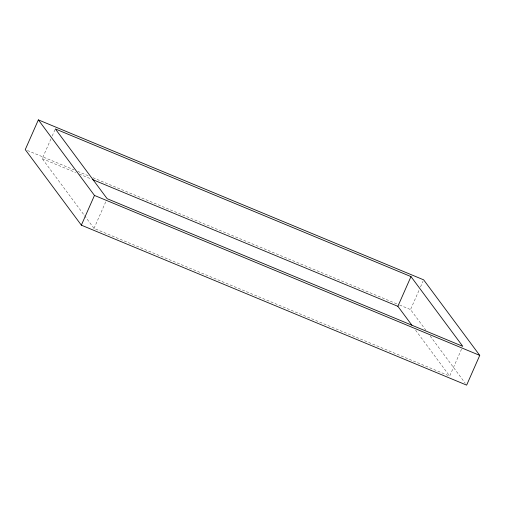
<?xml version="1.0" encoding="UTF-8"?>
<svg xmlns="http://www.w3.org/2000/svg" width="505" height="505" viewBox="0 0 505 505"><rect width="100%" height="100%" fill="white"/><g stroke="black" fill="none" stroke-linecap="round" stroke-linejoin="round"><path stroke-width="0.38" stroke-dasharray="2.52 1.89" d="M461.526 349.17L449.665 376.067L94.018 228.405L42.224 158.665L50.967 138.843M52.217 136.015L55.335 128.933M94.018 228.405L105.88 201.514M425.961 330.346L410.533 309.565L419.276 289.75M420.52 286.916L423.02 281.253M27.434 150.509L74.046 169.863M77.688 171.378L88.615 175.91M92.983 177.728L398.881 304.73M399.606 305.033L410.533 309.565M42.224 158.665L75.681 172.552M79.317 174.061L90.957 178.896M430.172 336.008L465.238 383.232M415.602 330.194L449.665 376.067"/><path stroke-width="0.76" d="M38.361 119.874L25.25 149.606L81.355 225.161L466.639 385.126L479.75 355.394L423.644 279.839L38.361 119.874L94.467 195.435L479.75 355.394M81.355 225.161L94.467 195.435M411.872 325.169L397.871 306.32L410.982 276.595L55.335 128.933L107.129 198.68L462.776 346.335L410.982 276.595M92.409 179.496L397.871 306.32"/></g></svg>
